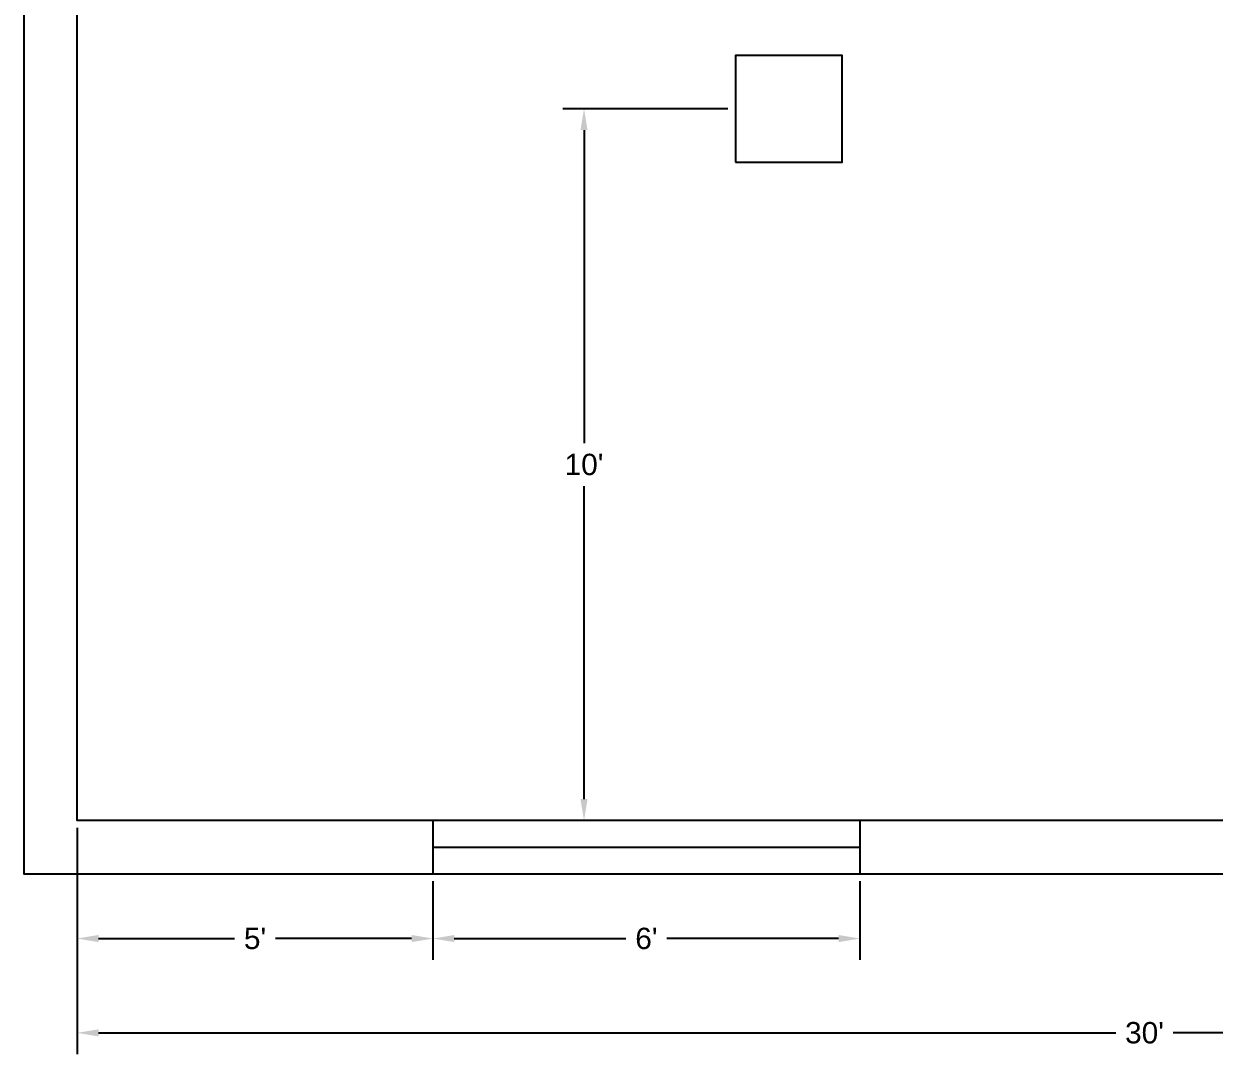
# Model space of a CAD drawing. Header units: inches. Extents: x -13 to 423, y -240 to 292.
# Drawn here: x 7.8 to 208.6, y -144.2 to 29.6 of the extents above; entities that cross this region are included whole.
import ezdxf

# ---------------------------------------------------------------- set-up
doc = ezdxf.new("R2010")
doc.units = ezdxf.units.IN
doc.header["$LTSCALE"] = 15
doc.header["$MEASUREMENT"] = 0
for name, color, linetype in [('Dim', 7, 'Continuous'), ('Pillar', 1, 'Continuous'), ('Wall', 6, 'Continuous'), ('Windows', 3, 'Continuous')]:
    doc.layers.add(name, color=color, linetype=linetype)
doc.styles.get("Standard").update_dxf_attribs({"font": 'arial.ttf'})
doc.dimstyles.get("Standard").update_dxf_attribs({"dimscale": 20, "dimtxt": 2.5, "dimasz": 2.5, "dimexe": 1.25, "dimexo": 0.625, "dimtad": 1, "dimlunit": 3, "dimtxsty": 'Standard', "dimcen": 2.5, "dimazin": 3, "dimtfac": 1, "dimtmove": 0, "dimatfit": 3})

# ---------------------------------------------------------------- blocks, each defined once
blk = doc.blocks.new('*D1')
at = {"layer": 'Defpoints', "color": 0, "transparency": 16777216}
for p in [(16.83, -104.76), (376.83, -104.76), (376.83, -140.57)]:
    blk.add_point(p, dxfattribs=at)
at = {"layer": 'Dim', "color": 0, "lineweight": -2, "transparency": 16777216}
for p, q in [((16.83, -106.01), (16.83, -144.17)), ((376.83, -106.01), (376.83, -144.17)), ((20.43, -140.57), (191.98, -140.57)), ((373.23, -140.57), (201.69, -140.57))]:
    blk.add_line(p, q, dxfattribs=at)
at = {"layer": 'Dim', "color": 0, "transparency": 16777216}
for points in [[(20.43, -139.97), (20.43, -141.17), (16.83, -140.57)], [(373.23, -139.97), (373.23, -141.17), (376.83, -140.57)]]:
    blk.add_solid(points, dxfattribs=at)
at = {"layer": 'Dim', "color": 0, "transparency": 16777216, "insert": (196.83, -140.57), "char_height": 3.6, "attachment_point": 5}
blk.add_mtext("\\A1;30'", dxfattribs=at)
blk = doc.blocks.new('*D11')
at = {"layer": 'Defpoints', "color": 0, "transparency": 16777216}
for p in [(127.83, 15.24), (102.31, -104.76), (127.83, -104.76)]:
    blk.add_point(p, dxfattribs=at)
at = {"layer": 'Dim', "color": 0, "lineweight": -2, "transparency": 16777216}
for p, q in [((126.58, 15.24), (98.71, 15.24)), ((102.31, 11.64), (102.31, -41.12)), ((102.31, -101.16), (102.31, -48.4)), ((126.58, -104.76), (98.71, -104.76))]:
    blk.add_line(p, q, dxfattribs=at)
at = {"layer": 'Dim', "color": 0, "transparency": 16777216}
for points in [[(101.71, 11.64), (102.91, 11.64), (102.31, 15.24)], [(101.71, -101.16), (102.91, -101.16), (102.31, -104.76)]]:
    blk.add_solid(points, dxfattribs=at)
at = {"layer": 'Dim', "color": 0, "transparency": 16777216, "insert": (102.31, -44.76), "char_height": 3.6, "attachment_point": 5}
blk.add_mtext("\\A1;10'", dxfattribs=at)
blk = doc.blocks.new('*D16')
at = {"layer": 'Defpoints', "color": 0, "transparency": 16777216}
for p in [(16.83, -104.76), (76.83, -113.76), (76.83, -124.67)]:
    blk.add_point(p, dxfattribs=at)
at = {"layer": 'Dim', "color": 0, "lineweight": -2, "transparency": 16777216}
for p, q in [((16.83, -106.01), (16.83, -128.27)), ((76.83, -115.01), (76.83, -128.27)), ((20.43, -124.67), (43.38, -124.67)), ((73.23, -124.67), (50.29, -124.67))]:
    blk.add_line(p, q, dxfattribs=at)
at = {"layer": 'Dim', "color": 0, "transparency": 16777216}
for points in [[(20.43, -124.07), (20.43, -125.27), (16.83, -124.67)], [(73.23, -124.07), (73.23, -125.27), (76.83, -124.67)]]:
    blk.add_solid(points, dxfattribs=at)
at = {"layer": 'Dim', "color": 0, "transparency": 16777216, "insert": (46.83, -124.67), "char_height": 3.6, "attachment_point": 5}
blk.add_mtext("\\A1;5'", dxfattribs=at)
blk = doc.blocks.new('*D17')
at = {"layer": 'Defpoints', "color": 0, "transparency": 16777216}
for p in [(76.83, -113.76), (148.83, -113.76), (148.83, -124.67)]:
    blk.add_point(p, dxfattribs=at)
at = {"layer": 'Dim', "color": 0, "lineweight": -2, "transparency": 16777216}
for p, q in [((76.83, -115.01), (76.83, -128.27)), ((148.83, -115.01), (148.83, -128.27)), ((80.43, -124.67), (109.37, -124.67)), ((145.23, -124.67), (116.3, -124.67))]:
    blk.add_line(p, q, dxfattribs=at)
at = {"layer": 'Dim', "color": 0, "transparency": 16777216}
for points in [[(80.43, -124.07), (80.43, -125.27), (76.83, -124.67)], [(145.23, -124.07), (145.23, -125.27), (148.83, -124.67)]]:
    blk.add_solid(points, dxfattribs=at)
at = {"layer": 'Dim', "color": 0, "transparency": 16777216, "insert": (112.83, -124.67), "char_height": 3.6, "attachment_point": 5}
blk.add_mtext("\\A1;6'", dxfattribs=at)
blk = doc.blocks.new('window')
at = {"layer": 'Windows'}
for p, q in [((0, 9), (0, 0)), ((72, 9), (72, 0)), ((0, 4.5), (72, 4.5))]:
    blk.add_line(p, q, dxfattribs=at)

msp = doc.modelspace()

# ---------------------------------------------------------------- linework, layer by layer
at = {"layer": 'Pillar'}
msp.add_lwpolyline([(127.833, 6.238), (145.833, 6.238), (145.833, 24.238), (127.833, 24.238)], close=True, dxfattribs=at)
at = {"layer": 'Wall'}
msp.add_lwpolyline([(7.833, 45.238), (7.833, -113.762), (385.833, -113.762), (385.833, 264.238), (7.833, 264.238), (7.833, 105.238), (16.833, 105.238), (16.833, 255.238), (376.833, 255.238), (376.833, -104.762), (16.833, -104.762), (16.833, 45.238)], close=True, dxfattribs=at)

# ---------------------------------------------------------------- block references
at = {"layer": 'Windows'}
msp.add_blockref('window', (76.833, -113.762), dxfattribs=at)

# ---------------------------------------------------------------- dimensions: what is measured, and where the dimension line sits
at = {"layer": 'Dim'}
dim = msp.add_linear_dim(base=(102.308, -104.762), p1=(127.833, 15.238), p2=(127.833, -104.762), angle=90, dimstyle='Standard', dxfattribs=at)
dim.commit()
dim.dimension.update_dxf_attribs({"geometry": '*D11', "text_midpoint": (102.308, -44.762)})
for base, p1, p2, picture, middle in [((376.833, -140.566), (16.833, -104.762), (376.833, -104.762), '*D1', (196.833, -140.566)), ((76.833, -124.673), (16.833, -104.762), (76.833, -113.762), '*D16', (46.833, -124.673)), ((148.833, -124.673), (76.833, -113.762), (148.833, -113.762), '*D17', (112.833, -124.673))]:
    dim = msp.add_linear_dim(base=base, p1=p1, p2=p2, dimstyle='Standard', dxfattribs=at)
    dim.commit()
    dim.dimension.update_dxf_attribs({"geometry": picture, "text_midpoint": middle})

doc.saveas('drawing.dxf')
